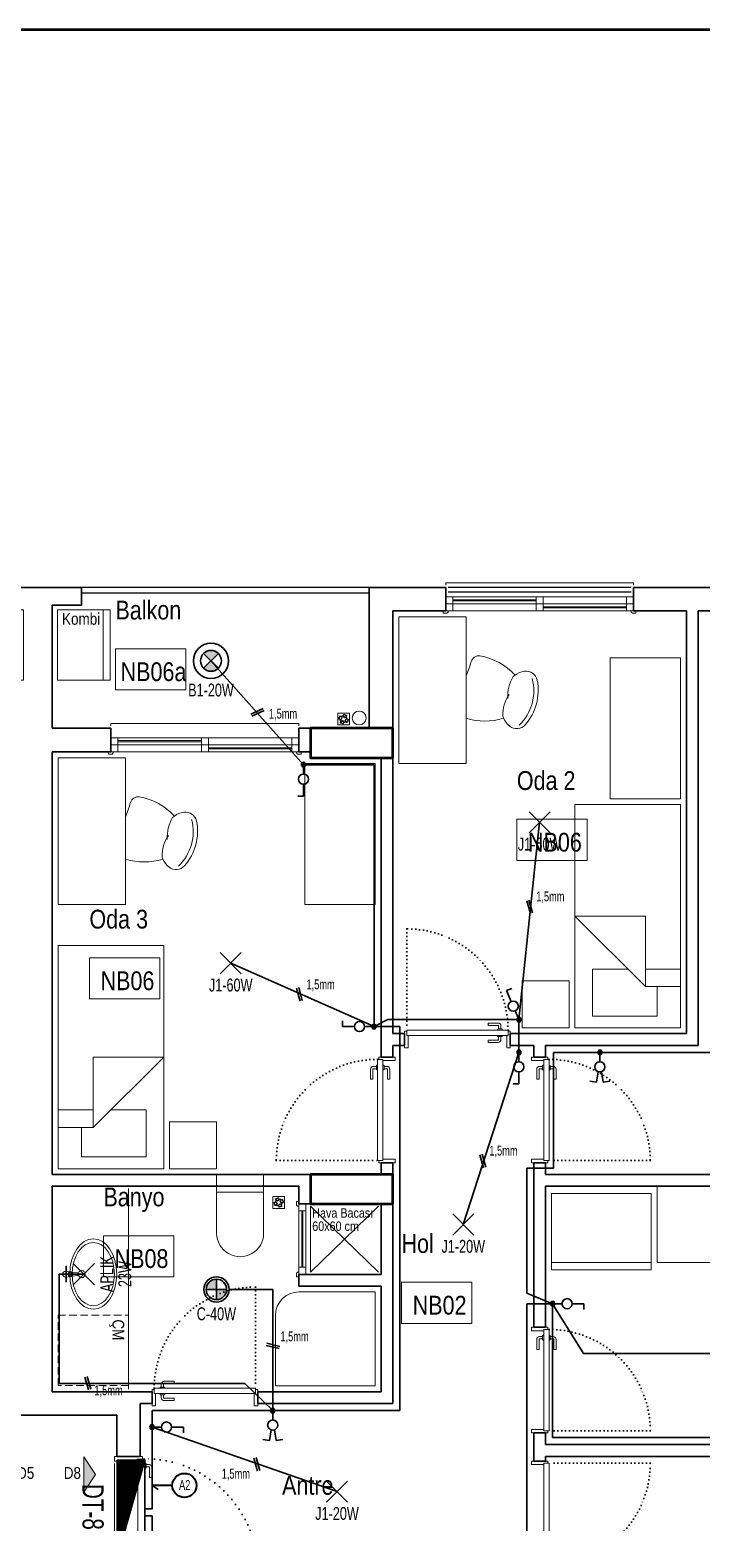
# Model space of a CAD drawing. Header units: millimetres. Extents: x 1852829 to 1882754, y -270850 to -231658.
# Drawn here: x 1862154 to 1862725, y -247617 to -246346 of the extents above; entities that cross this region are included whole.
import ezdxf
from ezdxf.enums import TextEntityAlignment as Align

# ---------------------------------------------------------------- set-up
doc = ezdxf.new("R2010")
doc.units = ezdxf.units.MM
for name, pattern in [('CONTINOUS', [0]), ('CONTINU', [0]), ('DASHED', [0.75, 0.5, -0.25]), ('DOT', [0.25, 0, -0.25]), ('izdüşüm arka', [3.174999999999999, 0, -3.174999999999999]), ('izdüşüm ön', [9.524999999999999, 6.35, -3.175])]:
    doc.linetypes.add(name, pattern=pattern)
for name, color, linetype, lineweight in [('a_ba', 6, 'Continuous', 50), ('a_doğrama', 251, 'Continuous', 20), ('a_duvar', 251, 'Continuous', 35), ('a_görünüş', 32, 'Continuous', 25), ('a_görünüş_ince', 8, 'Continuous', 20), ('a_izdüşüm_arka', 251, 'izdüşüm arka', 30), ('a_izdüşüm_ön', 6, 'izdüşüm ön', 9), ('a_not_mahal', 253, 'Continuous', 5), ('a_not_misc', 144, 'Continuous', 5), ('a_not_text', 7, 'Continuous', 13), ('a_tefriş', 8, 'Continuous', 20), ('a_çerçeve_line', 7, 'Continuous', 50), ('Aydınlatma', 4, 'CONTINOUS', 35), ('Aydınlatma_', 3, 'Continuous', 40), ('m_yib', 65, 'Continuous', 20), ('Priz', 6, 'CONTINOUS', 40), ('Topraklama', 3, 'DASHED', 40)]:
    doc.layers.add(name, color=color, linetype=linetype, lineweight=lineweight)
doc.styles.add('Grupcad', font='arial.ttf', dxfattribs={"width": 0.7})
doc.styles.add('OL', font='tsimplex.shx', dxfattribs={"width": 0.8, "height": 12})
doc.styles.add('ROMANTUR', font='arial.ttf', dxfattribs={"width": 0.7})
doc.styles.get("Standard").update_dxf_attribs({"font": 'ARIALN.TTF'})

# ---------------------------------------------------------------- blocks, each defined once
blk = doc.blocks.new('K2')
at = {"layer": 'a_doğrama', "color": 251, "linetype": 'Continuous'}
for p, q in [((-12.00000000162981, 90), (-12.00000000162981, 88.09999999962747)), ((-12.00000000162981, 90), (-10.00000000186265, 90)), ((-13.00000000162981, 88.09999999962747), (-13.00000000186265, 1.900000000372529)), ((-13.00000000162981, 88.09999999962747), (-8.500000001862645, 88.09999999962747)), ((-8.500000001862645, 88.09999999962747), (-8.500000001862645, 1.900000000372529)), ((-13.00000000186265, 1.900000000372529), (-8.500000001862645, 1.900000000372529)), ((-12.00000000186265, 0), (-12.00000000186265, 1.900000000372529)), ((-12.00000000186265, 0), (-10.00000000186265, 0))]:
    blk.add_line(p, q, dxfattribs=at)
for points in [[(-1.629814505577087e-09, 90.00000000005821), (1.999999998137355, 90), (1.999999998137355, 87), (-8.500000001862645, 87)], [(0, 0), (2, 0), (2, 3), (-8.500000001862645, 3)]]:
    blk.add_lwpolyline(points, dxfattribs=at)
at = {"layer": 'a_doğrama', "color": 251}
for points in [[(-14.00000000162981, 80.09999999962747), (-16.50000000162981, 80.09999999962747, 0.414213562373095), (-17.00000000162981, 79.59999999962747), (-17.00000000186265, 71.09999999962747), (-19.00000000186265, 71.09999999962747), (-19.00000000186265, 79.59999999962747)], [(-13.00000000162981, 83.09999999962747), (-13.50000000186265, 83.09999999962747, 0.4142135623730951), (-14.00000000186265, 82.59999999962747), (-14.00000000186265, 79.59999999962747, 0.414213562373095), (-13.50000000162981, 79.09999999968568), (-13.00000000162981, 79.09999999962747)], [(-8.500000001629815, 83.09999999962747), (-8.000000001629815, 83.09999999962747, -0.4142135623730951), (-7.500000001862645, 82.59999999962747), (-7.500000001862645, 79.59999999962747, -0.414213562373095), (-8.000000001629815, 79.09999999962747), (-8.500000001629815, 79.09999999962747)], [(-7.500000001862645, 80.09999999956926), (-5.000000001862645, 80.09999999962747, -0.414213562373095), (-4.500000001862645, 79.59999999962747), (-4.500000001862645, 71.09999999962747), (-2.500000001862645, 71.09999999962747), (-2.500000001629815, 79.59999999962747)]]:
    blk.add_lwpolyline(points, format="xyb", dxfattribs=at)
for points in [[(-16.50000000186265, 82.09999999962747), (-14.00000000162981, 82.09999999962747)], [(-5.000000001862645, 82.09999999962747), (-7.500000001862645, 82.09999999962747)]]:
    blk.add_lwpolyline(points, dxfattribs=at)
for centre, start, end in [((-16.50000000186265, 79.59999999962747), 90, 180), ((-5.000000001629815, 79.59999999962747), 0, 90)]:
    blk.add_arc(centre, 2.499999999999999, start, end, dxfattribs=at)
at = {"layer": 'a_izdüşüm_arka', "color": 251}
blk.add_lwpolyline([(-99.20006576180458, 1.900000000372529), (-13.00006576254964, 1.900000000372529)], dxfattribs=at)
blk.add_arc((-13.00006576254964, 1.900000000372529), 86.19999999925494, 89.99995624410063, 180, dxfattribs=at)
blk = doc.blocks.new('klozet')
at = {"layer": 'a_tefriş'}
blk.add_line((20.00000001909211, 4.703179000000001e-08), (-20.00000001862645, -4.65661287e-08), dxfattribs=at)
for points in [[(-20.00000001816079, 4.74974513e-08), (-20.00000001816079, -14.99999998975545), (20.00000001909211, -14.99999999022111), (20.00000001909211, 4.703179000000001e-08)], [(-20.00000001816079, -49.9999999529682), (-20.00000001816079, -14.99999998975545)], [(20.00000001909211, -49.9999999529682), (20.00000001909211, -14.99999999022111)]]:
    blk.add_lwpolyline(points, dxfattribs=at)
blk.add_arc((4.656613e-10, -49.99999995250255), 20, 179.9999999733195, 359.9999999733196, dxfattribs=at)
blk = doc.blocks.new('K1')
at = {"layer": 'a_doğrama', "color": 251}
for points in [[(-17.50000000000728, -2.500000000149157), (-22.00000000001455, -2.500000000152795), (-22.00000000001455, -1.527951098978519e-10), (1.999999999992724, 1.818989403545856e-11), (1.999999999985448, -3.99999999998181), (-17.50000000001455, -4.000000000152795), (-17.50000000000728, -2.500000000149157)], [(-27.50000000000728, -93.10000001805383), (-25.00000000000728, -93.10000001805383)], [(-17.50000000000728, -97.5000000001528), (-22.00000000001455, -97.50000000014916), (-22.00000000001455, -100.0000000001492), (1.999999999992724, -99.99999999998545), (1.999999999992724, -95.99999999998181), (-17.50000000000728, -96.0000000001528), (-17.50000000000728, -97.5000000001528)], [(-14.50000000000728, -93.10000001811204), (-17.00000000000728, -93.10000001805383)]]:
    blk.add_lwpolyline(points, dxfattribs=at)
blk.add_lwpolyline([(-18, -14.0000000001528), (-18.00000000001455, -4.000000000149157), (-18, -3.000000000149157), (-22.50000000000728, -3.000000000090949), (-22.50000000000728, -2.500000000152795), (-22.50000000000728, -2.000000000149157), (-24.00000000000728, -2.000000000149157), (-24.00000000001455, -2.500000000152795), (-24.00000000000728, -12.50000000014916), (-24.00000000001455, -88.0000000001528), (-24.00000000001455, -97.50000000014916), (-24.00000000001455, -98.00000000014916), (-22.50000000000728, -98.00000000014916), (-22.50000000000728, -97.50000000014916), (-22.50000000001455, -97.00000000014916), (-18.00000000000728, -97.00000000009095), (-18.00000000001455, -96.0000000001528), (-18, -86.50000000014916)], close=True, dxfattribs=at)
for points in [[(-25.00000000000728, -91.10000001805383), (-27.50000000000728, -91.10000001805747, -0.414213562373095), (-28, -90.60000001799563), (-28.00000000001455, -82.10000001805383), (-30.00000000000728, -82.10000001805383), (-30.00000000000728, -90.60000001799926)], [(-17.00000000000728, -91.1000000180502), (-14.50000000000728, -91.10000001805383, 0.414213562373095), (-14.00000000001455, -90.60000001811204), (-14.00000000001455, -82.10000001811204), (-12.00000000000728, -82.10000001811204), (-12.00000000000728, -90.60000001811204)], [(-24.00000000000728, -94.10000001805383), (-24.50000000000728, -94.10000001799926, -0.4142135623730951), (-25, -93.60000001805383), (-25.00000000000728, -90.60000001805383, -0.414213562373095), (-24.50000000001455, -90.1000000180502), (-24.00000000000728, -90.10000001805747)], [(-18.00000000001455, -94.10000001805383), (-17.5, -94.10000001805383, 0.4142135623730951), (-17.00000000000728, -93.6000000181084), (-17.00000000001455, -90.60000001805383, 0.414213562373095), (-17.50000000000728, -90.10000001805747), (-18.00000000000728, -90.10000001805747)]]:
    blk.add_lwpolyline(points, format="xyb", dxfattribs=at)
for centre, start, end in [((-27.50000000000728, -90.60000001799563), 180, 270), ((-14.50000000000728, -90.60000001811204), 270, 0)]:
    blk.add_arc(centre, 2.499999999999999, start, end, dxfattribs=at)
at = {"layer": 'a_görünüş_ince', "color": 251}
blk.add_line((1.999999999992724, -5.999999999985448), (1.999999999992724, -93.99999999998181), dxfattribs=at)
at = {"layer": 'a_izdüşüm_arka', "color": 251, "linetype": 'DOT', "ltscale": 20}
blk.add_line((-24.00000000000728, -2.000000000381988), (-120.0000000000146, -2.000000000385626), dxfattribs=at)
blk.add_arc((-24.00000000000728, -2.000000000149157), 95.99999999999999, 180.0000000002084, 270.0000000004169, dxfattribs=at)
blk = doc.blocks.new('M1')
at = {"layer": 'a_doğrama', "linetype": 'Continuous'}
for p, q in [((-23.9999999795109, 6.00000000372529), (-29.99999997951091, 6.00000000372529)), ((-29.99999997951091, 3.7252903e-09), (-29.99999997951091, 6.00000000372529)), ((-23.9999999795109, 3.7252903e-09), (-29.99999997951091, 3.7252903e-09)), ((-23.9999999795109, 3.7252903e-09), (-23.9999999795109, 6.00000000372529)), ((30.00000000558794, 5.999999996274707), (24.00000000558794, 5.999999996274707)), ((24.00000000558794, 5.999999996274707), (24.00000000558794, -3.7252903e-09)), ((30.00000000558794, -3.7252903e-09), (30.00000000558794, 5.999999996274707)), ((30.00000000558794, -3.7252903e-09), (24.00000000558794, -3.7252903e-09))]:
    blk.add_line(p, q, dxfattribs=at)
at = {"layer": 'a_doğrama'}
for p, q in [((24.00000000372529, 3.499999996274709), (-23.9999999795109, 3.50000000372529)), ((24.00000000372529, 2.499999996274709), (-23.9999999795109, 2.500000003725289))]:
    blk.add_line(p, q, dxfattribs=at)
for points in [[(-27.9999999795109, -0.9999999962747096), (-27.9999999795109, 3.7252903e-09), (-31.99999997951091, 3.7252903e-09), (-31.99999997951091, -1.999999996274708), (-28.9999999795109, -1.999999996274708)], [(28.00000000372529, -0.9999999962747096), (28.00000000372529, 3.7252903e-09), (32.00000000372529, 3.7252903e-09), (32.00000000372529, -1.999999996274708), (29.00000000372529, -1.999999996274708)]]:
    blk.add_lwpolyline(points, close=True, dxfattribs=at)
at = {"layer": 'a_görünüş_ince'}
for p, q in [((24.00000000372529, 5.999999996274707), (-23.9999999795109, 6.00000000372529)), ((-23.9999999795109, 3.7252903e-09), (24.00000000372529, -3.7252903e-09))]:
    blk.add_line(p, q, dxfattribs=at)
blk = doc.blocks.new('160p')
at = {"layer": 'a_doğrama', "color": 251}
for points in [[(-5.999925318639725, -6), (-5.999925318639725, 0), (-11.99992531863973, 0), (-11.99992531863973, -6)], [(7.46813602745533e-05, -6), (7.46813602745533e-05, 0), (-5.999925318639725, 0), (-5.999925318639725, -6)], [(-5.999925318639725, -83), (-5.999925318639725, -77), (-11.99992531863973, -77), (-11.99992531863973, -83)], [(7.46813602745533e-05, -83), (7.46813602745533e-05, -77), (-5.999925318639725, -77), (-5.999925318639725, -83)], [(-5.999925318639725, -160), (-5.999925318639725, -154), (-11.99992531863973, -154), (-11.99992531863973, -160)], [(7.46813602745533e-05, -160), (7.46813602745533e-05, -154), (-5.999925318639725, -154), (-5.999925318639725, -160)]]:
    blk.add_lwpolyline(points, close=True, dxfattribs=at)
for points in [[(2.000037341145799, -1.000074680894613), (2.00014936318621, 1.999925318174064), (0.0001493635354563594, 1.999999999068677), (0, -1.999999998137355), (1.000000001280569, -2.000037338584661), (2.000037341145799, -1.000074680894613)], [(-9.499925318639725, -6), (-9.499925318639725, -77)], [(-8.499925318639725, -6), (-8.499925318639725, -77)], [(-3.499925318639725, -83), (-3.499925318639725, -154)], [(-2.499925318639725, -83), (-2.499925318639725, -154)], [(2.000037341145799, -158.9999253191054), (2.00014936318621, -161.9999253181741), (0.0001493635354563594, -161.9999999990687), (0, -158.0000000018626), (1.000000001280569, -157.9999626614153), (2.000037341145799, -158.9999253191054)]]:
    blk.add_lwpolyline(points, dxfattribs=at)
at = {"layer": 'a_görünüş_ince', "color": 251}
for points in [[(-21.99992531829048, -160), (-23.99992531829048, -160), (-23.99992531805765, 0), (-21.99992531805765, 0)], [(-11.99992531863973, -77), (-11.99992531863973, -6)], [(-5.999925318639725, -77), (-5.999925318639725, -6)], [(-5.999925318639725, -77), (-5.999925318639725, -6)], [(7.46813602745533e-05, -77), (7.46813602745533e-05, -6)], [(-11.99992531863973, -154), (-11.99992531863973, -83)], [(-5.999925318639725, -154), (-5.999925318639725, -83)], [(-5.999925318639725, -154), (-5.999925318639725, -83)], [(7.46813602745533e-05, -154), (7.46813602745533e-05, -83)]]:
    blk.add_lwpolyline(points, dxfattribs=at)
blk = doc.blocks.new('tefriş_yatak tek')
at = {"layer": 'a_tefriş'}
for points in [[(0, -0.4500000000007276), (-1.899999999994179, -0.4499999999825377), (-1.899999999994179, 0.4500000000152795), (7.276000000000001e-12, 0.4499999999970897)], [(-1.899999999994179, -0.4999999999818101), (-1.5, -0.4999999999818101), (-1.5, -0.8999999999832652), (-1.899999999994179, -0.8999999999832652)]]:
    blk.add_lwpolyline(points, close=True, dxfattribs=at)
for points in [[(-1.549999999995634, 0.4500000000080036), (-1.549999999995634, 0.1500000000087311), (-0.9499999999970896, -0.4499999999934517), (-0.9499999999970896, 0.1500000000087311), (-1.549999999995634, 0.1500000000087311)], [(-1.399999999994179, 0.4500000000080036), (-1.399999999994179, 0.1500000000087311)], [(-1.399999999994179, 7.276000000000001e-12), (-1.399999999994179, -0.2999999999919964), (-1.799999999995634, -0.2999999999847205), (-1.799999999995634, 0.2500000000181899), (-1.549999999995634, 0.250000000007276)]]:
    blk.add_lwpolyline(points, dxfattribs=at)
blk = doc.blocks.new('tefriş_sandalye')
at = {"layer": 'a_tefriş'}
blk.add_line((0, -17.97193204984069), (0, 17.97193204984069), dxfattribs=at)
at = {"layer": 'a_tefriş', "extrusion": (0, 0, -1)}
for centre, major_axis, ratio, start_param, end_param in [((43.18287486303598, 17.30047719366848), (6.760212006542563, 6.760212006542566), 0.9999999999999275, 4.815914114188857, 6.347040341211097), ((16.00839138403535, -34.32217725366354), (38.67132311283241, 38.67132311283241), 0.9999999999999551, 5.200723096198017, 5.794059864019835), ((62.07704428676516, 15.11196062900126), (21.8230740851798, -21.8230740851798), 0.999999999999872, 1.757106745828231, 2.385974519517692), ((62.07704428676516, 15.11196062900126), (21.8230740851798, -21.8230740851798), 0.999999999999872, 1.757106745828231, 2.385974519517692), ((48.74146834015846, 10.45292807649821), (12.99667295678365, -12.99667295678364), 0.99999999999815, 2.6645371924789, 2.77839960126549), ((48.74146834015846, 10.45292807649821), (12.99667295678365, -12.99667295678364), 0.99999999999815, 2.6645371924789, 2.77839960126549), ((48.74146834015846, 10.45292807649821), (12.99667295679291, -12.99667295679291), 0.9999999999988621, 2.778399601265729, 3.245117787393993), ((17.00272081233561, -5.732868962921202), (31.41721406745103, -31.41721406745102), 0.9999999999999692, -1.506941292763139, -0.5874538096300875), ((-153.9916390515864, -79.71366215869784), (117.3146754132853, -117.3146754132853), 0.9999999999995368, -1.166716425964234, -1.087708352891789), ((1.846952122636139, 18.52903357986361), (38.67132311283346, -38.67132311283346), 0.9999999999998272, -0.0344733324385442, 0.6019458158985436), ((52.58218097593635, -3.880806615576148), (12.99667295684863, -12.99667295684863), 0.999999999997, 1.410390603520463, 1.524253012306495), ((52.58218097593635, -3.880806615576148), (12.99667295684863, -12.99667295684863), 0.999999999997, 1.410390603520463, 1.524253012306495), ((52.58218097593635, -3.880806615576148), (12.99667295680965, 12.99667295680965), 0.9999999999994532, 2.514468744187543, 2.981186930314801), ((51.19207237288356, -12.59025484323501), (6.760212006539503, -6.760212006539497), 0.9999999999997768, -0.5874538096303814, 0.9436724173930268), ((11.13268793560564, -28.2164516877383), (4.992327757084597, -4.992327757084597), 0.9999999999999302, 0.6873686376137833, 2.053884300698129)]:
    blk.add_ellipse(centre, major_axis=major_axis, ratio=ratio, start_param=start_param, end_param=end_param, dxfattribs=at)
at = {"layer": 'a_tefriş', "extrusion": (0, 0, -0.9999999999999998)}
for centre, major_axis, ratio, start_param, end_param in [((16.91667054221034, -5.533280727453529), (28.83951581086084, 28.83951581086084), 0.9999999999999994, 6.265559887738812, 7.321948975697567), ((16.91667054221034, -5.533280727453529), (28.83951581086084, 28.83951581086084), 0.9999999999999994, 6.265559887738812, 7.321948975697567), ((66.46064479555935, -1.247859190218149), (21.82307408517871, -21.82307408517871), 0.9999999999999848, 1.802815685268583, 2.431683458958088), ((66.46064479555935, -1.247859190218149), (21.82307408517871, -21.82307408517871), 0.9999999999999848, 1.802815685268583, 2.431683458958088)]:
    blk.add_ellipse(centre, major_axis=major_axis, ratio=ratio, start_param=start_param, end_param=end_param, dxfattribs=at)
blk = doc.blocks.new('tefriş_süzgeç')
at = {"layer": 'a_tefriş'}
for p, q in [((4.999999999767168, 0), (-4.999999999767168, 0)), ((-4.999999999767168, 0), (-5.00000000023283, -9.999999999068676)), ((4.999999999767168, -9.999999999068676), (4.999999999767168, 0)), ((-5.00000000023283, -9.999999999068676), (4.999999999767168, -9.999999999068676)), ((-3.624374986393377, -5.061997667886316), (-4.124374985927715, -5.061997668817638)), ((-2.624374985927715, -5.061997667886316), (-3.124374985927715, -5.061997667886316)), ((-2.580978826852515, -7.580978826619684), (-2.934532216982915, -7.934532217681407)), ((-2.549553412196473, -2.511978339935012), (-2.898696066995398, -2.154068565527268)), ((-1.960721618304887, -3.338196313462503), (-2.30986427217249, -2.980286539986083)), ((-1.873872044263407, -6.873872044496237), (-2.227425434859469, -7.227425436489284)), ((-1.624374985927715, -5.061997667886316), (-2.124374985927715, -5.061997667886316)), ((-1.166765264002606, -6.166765264235437), (-1.52031865552999, -6.520318654365838)), ((-1.152982795378193, -3.943617439828813), (-1.502125448780134, -3.585707665421068)), ((-0.157720073460041, -2.526679446673369), (-0.157720073460041, -2.026679447604692)), ((-0.0619976662273985, -1.499620349357428), (-0.0619976662273985, -0.999620350288751)), ((-0.0619976681191474, -2.99962035100907), (-0.0619976685848087, -3.501690010540187)), ((-0.0619976681191474, -6.624374984763563), (-0.0619976676534861, -7.124374984763563)), ((-0.0619976676534861, -7.624374986626207), (-0.0619976681191474, -8.124374986626206)), ((-0.0619976685848087, -8.624374985694885), (-0.0619976681191474, -9.124374986626206)), ((1.042769928695634, -3.957230071537196), (1.396323318826034, -3.603676681406795)), ((1.056382559938356, -6.152982796542346), (1.4142923343461, -6.502125450409948)), ((1.500379648292437, -5.061997667886316), (2.000379649223759, -5.061997667886316)), ((1.749876709422096, -3.250123291276395), (2.103430098621174, -2.896569899283349)), ((1.772202108753845, -6.851268104277551), (2.130111884092912, -7.200410758145153)), ((2.456983491079881, -2.543016509152948), (2.810536880744621, -2.189463119022548)), ((2.488021658966317, -7.549553413875401), (2.8459314329084, -7.898696067743003)), ((2.500379649223759, -5.061997667886316), (3.000379648758098, -5.061997667886316)), ((3.500379649689422, -5.061997667886316), (4.000379649689422, -5.061997666954994))]:
    blk.add_line(p, q, dxfattribs=at)
for centre, radius, start, end in [((-0.0619976681191474, -5.061997667886316), 4.062377317597922, 134.2895954455946, 179.9999999466391), ((-0.0619976681191474, -5.061997667886316), 3.562377317597923, 134.2895954455946, 179.9999999466391), ((-0.0619976681191474, -5.061997667886316), 3.062377317597923, 179.9999999466391, 225.0000000094237), ((-0.0619976681191474, -5.061997667886316), 4.062377317597922, 225.0000000094237, 269.9999999733196), ((-0.0619976681191474, -5.061997667886316), 2.562377317597923, 179.9999999466391, 225.0000000094237), ((-0.0619976681191474, -5.061997667886316), 3.562377317597923, 225.0000000094237, 269.9999999733196), ((-0.3842644772885251, -4.420736038768153), 2.404751406819375, 84.59432072315609, 143.2015872092405), ((-0.0619976681191474, -5.061997667886316), 2.062377317597923, 134.2895954455946, 179.9999999466391), ((-0.1431039219996819, -4.967836399330735), 2.441200708543581, 90.34304790748254, 138.1212251299477), ((-0.0619976681191474, -5.061997667886316), 1.562377317597923, 134.2895954455946, 179.9999999466391), ((-0.0619976681191474, -5.061997667886316), 2.062377317597923, 225.0000000094237, 269.9999999733196), ((-0.0619976681191474, -5.061997667886316), 1.562377317597923, 225.0000000094237, 269.9999999733196), ((-0.0619976681191474, -5.061997667886316), 4.062377317597922, 45.00000000942374, 89.99999997331958), ((-0.0619976681191474, -5.061997667886316), 3.562377317597923, 45.00000000942374, 89.99999997331958), ((-0.0619976681191474, -5.061997667886316), 2.062377317597923, 45.00000000942374, 89.99999997331958), ((-0.0619976681191474, -5.061997667886316), 1.562377317597923, 45.00000000942374, 89.99999997331958), ((-0.0619976681191474, -5.061997667886316), 2.562377317597923, 269.9999999733196, 315.710404554327), ((-0.0619976681191474, -5.061997667886316), 3.062377317597923, 269.9999999733196, 315.710404554327), ((-0.0619976681191474, -5.061997667886316), 1.562377317597923, 314.2895954455946, 359.9999999466391), ((-0.0619976681191474, -5.061997667886316), 2.062377317597923, 314.2895954455946, 359.9999999466391), ((-0.0619976681191474, -5.061997667886316), 2.562377317597923, 359.9999999466391, 45.00000000942374), ((-0.0619976681191474, -5.061997667886316), 3.062377317597923, 359.9999999466391, 45.00000000942374), ((-0.0619976681191474, -5.061997667886316), 3.562377317597923, 314.2895954455946, 359.9999999466391), ((-0.0619976681191474, -5.061997667886316), 4.062377317597922, 314.2895954455946, 359.9999999466391)]:
    blk.add_arc(centre, radius, start, end, dxfattribs=at)
blk = doc.blocks.new('kombi')
at = {"layer": 'a_tefriş', "lineweight": 20}
for p, q in [((-4.751340766903013, 59.99999982936424), (40.24865918117575, 60.0021619629988)), ((-4.748457922134548, -1.013686414808035e-07), (-4.751340766903013, 59.99999982936424)), ((1.251542070880532, 0.0002881831023842096), (1.248659226112068, 60.00028811386437)), ((40.24865918117575, 60.0021619629988), (40.25154202594422, 0.002162032265914604)), ((69.24875934096053, 60.0019962839142), (69.24587649595924, 0.001996353181311861)), ((114.2487592888065, 59.99983415027964), (69.24875934096053, 60.0019962839142)), ((108.2458764510229, 0.0001225040468852967), (108.2487592957914, 60.00012243477977)), ((114.245876444038, -0.0001657804532442242), (114.2487592888065, 59.99983415027964)), ((40.25154202594422, 0.002162032265914604), (-4.748457922134548, -1.013686414808035e-07)), ((69.24587649595924, 0.001996353181311861), (114.245876444038, -0.0001657804532442242))]:
    blk.add_line(p, q, dxfattribs=at)
at = {"layer": 'a_not_mahal'}
for p in [(5.042008734541014, 47.32219275448006), (73.18532747216523, 47.32202707542456)]:
    blk.add_text('Kombi', height=10, dxfattribs=at).set_placement(p)
blk = doc.blocks.new('KAT PANOSU')
at = {"layer": 'Aydınlatma', "linetype": 'CONTINU'}
h = blk.add_hatch(dxfattribs=at)
h.set_pattern_fill('ANSI31', color=2)
h.set_pattern_definition([(45, (274.5771019925305, -113244.4411191259), (-0.08838834764831843, 0.08838834764831845), [])])
h.paths.add_polyline_path([(41.49600000001374, 11.86921477770375), (-41.49599999995553, -11.86921477760188), (41.49600000001374, -11.86921477760188)])
at = {"layer": 'Aydınlatma', "color": 2, "linetype": 'CONTINU'}
for p, q in [((-41.49599999995553, -11.86921477760188), (41.49600000007194, 11.8692147777183)), ((-41.49599999989732, -11.86921477754368), (41.49600000013015, 11.86921477777651)), ((-41.49599999989732, -11.86921477754368), (41.49600000013015, 11.86921477777651)), ((-41.49599999983911, -11.86921477748547), (41.49600000018836, 11.86921477783471)), ((-41.49600000001374, -11.86921477766009), (41.49600000001374, 11.86921477766009)), ((-41.49599999995553, -11.86921477760188), (41.49600000007194, 11.8692147777183))]:
    blk.add_line(p, q, dxfattribs=at)
for points in [[(-41.49599999995553, -11.86921477760188), (-41.49599999995553, 11.8692147777183), (41.49600000001374, 11.8692147777183), (41.49600000001374, -11.86921477760188)], [(-41.49599999989732, -11.86921477754368), (-41.49599999989732, 11.86921477777651), (41.49600000007194, 11.86921477777651), (41.49600000007194, -11.86921477754368)], [(-41.49599999989732, -11.86921477754368), (-41.49599999989732, 11.86921477777651), (41.49600000007194, 11.86921477777651), (41.49600000007194, -11.86921477754368)], [(-41.49599999983911, -11.86921477748547), (-41.49599999983911, 11.86921477783471), (41.49600000013015, 11.86921477783471), (41.49600000013015, -11.86921477748547)], [(-41.49600000001374, -11.86921477766009), (-41.49600000001374, 11.86921477766009), (41.49599999995553, 11.86921477766009), (41.49599999995553, -11.86921477766009)], [(-41.49599999995553, -11.86921477760188), (-41.49599999995553, 11.8692147777183), (41.49600000001374, 11.8692147777183), (41.49600000001374, -11.86921477760188)]]:
    blk.add_lwpolyline(points, close=True, dxfattribs=at)
blk = doc.blocks.new('J1-20W')
at = {"layer": 'Aydınlatma', "color": 1, "linetype": 'CONTINU'}
for p, q in [((9, 9), (-9, -9)), ((-9, 9), (9, -9))]:
    blk.add_line(p, q, dxfattribs=at)
at = {"layer": 'Aydınlatma', "linetype": 'CONTINU', "style": 'Grupcad', "width": 0.7, "flags": 8}
blk.add_attdef('J1-20W', text='', height=11, dxfattribs=at).set_placement((0, 18.74764386721654), align=Align.MIDDLE_CENTER)
blk = doc.blocks.new('B1-20W')
at = {"layer": 'Aydınlatma', "linetype": 'CONTINU'}
h = blk.add_hatch(color=1, dxfattribs=at)
edge = h.paths.add_edge_path()
edge.add_arc((-1.164153218269348e-10, 1.891748979687691e-10), 8.90954544273853, 44.99999999941044, 135.0000000005896)
edge.add_line((-6.300000000046566, 6.299999999959255), (6.300000000046566, -6.30000000007567))
edge.add_arc((-1.164153218269348e-10, -1.891748979687691e-10), 8.90954544273853, 224.9999999994104, 315.0000000005896, ccw=False)
edge.add_line((-6.299999999930151, -6.299999999959255), (6.299999999930151, 6.299999999959255))
at = {"layer": 'Aydınlatma', "color": 1, "linetype": 'CONTINU'}
for p, q in [((-6.300000000046566, 6.299999999959255), (6.300000000046566, -6.30000000007567)), ((6.299999999930151, 6.299999999959255), (-6.299999999930151, -6.299999999959255))]:
    blk.add_line(p, q, dxfattribs=at)
at = {"layer": 'Aydınlatma', "color": 4, "linetype": 'CONTINU'}
blk.add_circle((-2.91038304567337e-11, -2.91038304567337e-11), 15, dxfattribs=at)
at = {"layer": 'Aydınlatma', "color": 1, "linetype": 'CONTINU'}
blk.add_circle((0, -2.91038304567337e-11), 8.909545442950497, dxfattribs=at)
for centre, start, end in [((-1.164153218269348e-10, 1.891748979687691e-10), 44.99999999928148, 135.0000000007185), ((-1.164153218269348e-10, -1.891748979687691e-10), 224.9999999992815, 315.0000000007185)]:
    blk.add_arc(centre, 8.90954544273853, start, end, dxfattribs=at)
at = {"layer": 'Aydınlatma', "linetype": 'CONTINU', "style": 'Grupcad', "width": 0.7, "flags": 8}
blk.add_attdef('B1-20W', text='', height=11, dxfattribs=at).set_placement((-2.91038304567337e-11, 24.9999999999709), align=Align.MIDDLE_CENTER)
blk = doc.blocks.new('C-20W')
at = {"layer": 'Aydınlatma', "linetype": 'CONTINU'}
h = blk.add_hatch(color=1, dxfattribs=at)
h.paths.add_polyline_path([(8.702380952381645, -1.455191522836685e-11), (0, -1.455191522836685e-11), (0, 8.702380952352541, -0.4142135623730951)])
h.paths.add_polyline_path([(0, -8.702380952381645, -0.4142135623730951), (-8.702380952367093, -1.455191522836685e-11), (0, -1.455191522836685e-11)])
at = {"layer": 'Aydınlatma', "color": 1, "linetype": 'CONTINU'}
for p, q in [((8.702380952381645, 0), (-8.702380952367093, 0)), ((0, 8.702380952381645), (0, -8.702380952381645))]:
    blk.add_line(p, q, dxfattribs=at)
at = {"layer": 'Aydınlatma', "linetype": 'CONTINU'}
blk.add_circle((0, 0), 10.74999999999503, dxfattribs=at)
at = {"layer": 'Aydınlatma', "color": 1, "linetype": 'CONTINU'}
blk.add_circle((0, 0), 8.702380952376926, dxfattribs=at)
at = {"layer": 'Aydınlatma', "linetype": 'CONTINU', "style": 'Grupcad', "width": 0.7, "flags": 8}
blk.add_attdef('C-40W', text='', height=11, dxfattribs=at).set_placement((0, 20.74999999998545), align=Align.MIDDLE_CENTER)
blk = doc.blocks.new('APLIK dahili tip1-23W')
at = {"layer": 'Aydınlatma', "color": 1, "linetype": 'CONTINU'}
for p, q in [((9, 24.00000000011642), (-9, 6.000000000116415)), ((-9, 24.00000000011642), (9, 6.000000000116415))]:
    blk.add_line(p, q, dxfattribs=at)
at = {"layer": 'Aydınlatma', "linetype": 'CONTINU'}
for p, q in [((0, 15.00000000011642), (1.164153218269348e-10, -2.91038304567337e-11)), ((-7, 2.91038304567337e-11), (7, -2.91038304567337e-11)), ((8.731149137020111e-11, 0), (0, 0))]:
    blk.add_line(p, q, dxfattribs=at)
at = {"layer": 'Aydınlatma', "linetype": 'CONTINU', "style": 'Grupcad', "width": 0.7, "flags": 8}
for tag, p in [('23W', (0, 49.96379749526386)), ('APLIK', (0, 34.5427277534036))]:
    blk.add_attdef(tag, text='', height=11, dxfattribs=at).set_placement(p, align=Align.MIDDLE_CENTER)
blk = doc.blocks.new('NORMAL ANAHTAR')
at = {"layer": 'Aydınlatma', "color": 6, "linetype": 'CONTINU'}
for p, q in [((0, 18.75986064848257), (-4.863207719157799, 18.75986064848257)), ((0, 8.636846400011564), (0, 18.75986064848257))]:
    blk.add_line(p, q, dxfattribs=at)
blk.add_circle((0, 4.31842319999123), 4.318423200000162, dxfattribs=at)
blk = doc.blocks.new('KOMUTATOR ANAHTAR')
at = {"layer": 'Aydınlatma', "color": 6, "linetype": 'CONTINU'}
for p, q in [((-2.876584113124409, 17.46272058073373), (-8.55538248429366, 16.51159817440202)), ((-1.361482364300173, 8.416611178297899), (-2.876584113124409, 17.46272058073373)), ((1.361482364300173, 8.416611178297899), (2.876584113124409, 17.46272058073373)), ((2.876584113124409, 17.46272058073373), (8.55538248429366, 16.51159817440202))]:
    blk.add_line(p, q, dxfattribs=at)
blk.add_circle((0, 4.318423200005782), 4.318423200000162, dxfattribs=at)
blk = doc.blocks.new('BUAT (Enerji)')
at = {"layer": 'Priz', "linetype": 'CONTINU'}
h = blk.add_hatch(color=256, dxfattribs=at)
edge = h.paths.add_edge_path()
edge.add_arc((0, 0), 1.75, 0, 360)
blk.add_circle((0, 0), 1.75, dxfattribs=at)

msp = doc.modelspace()

# ---------------------------------------------------------------- hatches: boundary and pattern name
at = {"layer": 'a_not_misc'}
h = msp.add_hatch(color=256, dxfattribs=at)
h.dxf.hatch_style = 1
h.paths.add_polyline_path([(1862199.677193291, -247561.7191357001), (1862209.677193291, -247576.7191357001), (1862199.677193291, -247591.7191357001)])

# ---------------------------------------------------------------- linework, layer by layer
at = {"layer": 'a_ba', "color": 253}
for points in [[(1862462.7101567, -246966.2790660127), (1862462.7101567, -246941.2790660127), (1862392.7101567, -246941.2790660127), (1862392.7101567, -246966.2790660127)], [(1862462.7101567, -247346.2790660121), (1862462.7101567, -247321.2790660121), (1862392.7101567, -247321.2790660121), (1862392.7101567, -247346.2790660121)]]:
    msp.add_lwpolyline(points, close=True, dxfattribs=at)
at = {"layer": 'a_duvar'}
for p, q in [((1862197.710156701, -246821.279066012), (1862127.710156701, -246821.279066012)), ((1862442.710156701, -246821.2790660121), (1862442.710156701, -246941.2790660121)), ((1862442.710156701, -246821.2790660121), (1862507.710156701, -246821.2790660121)), ((1862667.710156701, -246821.2790660121), (1862872.710152118, -246821.2790660121)), ((1862172.710156701, -246941.2790660121), (1862172.710156701, -246836.279066012)), ((1862462.710156701, -247201.2790660121), (1862462.7101567, -246841.2790660121)), ((1862507.710156701, -246841.2790660121), (1862462.7101567, -246841.2790660121)), ((1862712.710156701, -246841.2790660121), (1862667.710156701, -246841.2790660121)), ((1862712.710156701, -246841.2790660121), (1862712.710156701, -247201.2790660121)), ((1862872.710152118, -246841.2790660121), (1862722.710156701, -246841.2790660121)), ((1862722.710156701, -247211.2790660121), (1862722.710156701, -246841.2790660121)), ((1862222.7101567, -246941.2790660121), (1862172.710156701, -246941.2790660121)), ((1862442.710156701, -246941.2790660121), (1862392.7101567, -246941.2790660121)), ((1862172.710156701, -246961.2790660121), (1862222.7101567, -246961.2790660121)), ((1862172.710156701, -247321.279066012), (1862172.710156701, -246961.279066012)), ((1862452.710156701, -246966.2790660127), (1862452.710156701, -247221.2789270207)), ((1862472.7101567, -247201.2790660121), (1862462.7101567, -247201.2790660121)), ((1862712.710156701, -247201.2790660121), (1862562.710156709, -247201.2790660121)), ((1862462.710156701, -247221.2790660034), (1862462.710156701, -247211.2790660121)), ((1862462.7101567, -247211.2790660121), (1862472.7101567, -247211.2790660121)), ((1862562.710156709, -247211.2790660121), (1862582.710156701, -247211.2790660121)), ((1862582.710156701, -247221.2790660034), (1862582.710156701, -247211.2790660121)), ((1862592.710156701, -247211.2790660121), (1862592.710156701, -247221.2789270207)), ((1862592.710156701, -247211.2790660121), (1862722.710156701, -247211.2790660121)), ((1862452.710156701, -247311.2789270294), (1862452.710156701, -247321.2790660121)), ((1862462.710156701, -247516.2790660121), (1862462.710156701, -247311.2789270294)), ((1862582.710156701, -247451.2790660034), (1862582.710156701, -247311.2790660121)), ((1862592.7101567, -247311.2790660122), (1862592.7101567, -247321.2790660121)), ((1862452.710156701, -247321.2790660121), (1862172.710156701, -247321.2790660121)), ((1862172.710156701, -247331.2790660121), (1862382.710156701, -247331.279066012)), ((1862172.710156701, -247506.279082425), (1862172.710156701, -247331.2790660121)), ((1862382.710156701, -247331.279066012), (1862382.710156701, -247346.2790660121)), ((1862392.7101567, -247346.2790660121), (1862392.7101567, -247331.2790660121)), ((1863182.710147536, -247321.2790660121), (1862592.7101567, -247321.2790660121)), ((1862592.7101567, -247331.2790660121), (1862592.7101567, -247451.2789270207)), ((1862592.7101567, -247331.2790660121), (1863132.710147536, -247331.2790660121)), ((1862452.710156701, -247346.2790660121), (1862452.710156701, -247406.2790660121)), ((1862452.710156701, -247406.2790660121), (1862382.710156701, -247406.2790660121)), ((1862382.710156701, -247406.2790660121), (1862382.710156701, -247416.2790660121)), ((1862382.710156701, -247416.2790660121), (1862452.710156701, -247416.2790660121)), ((1862452.710156701, -247416.2790660121), (1862452.710156701, -247506.2790660121)), ((1862257.710295692, -247506.2790777666), (1862172.710156701, -247506.2790824249)), ((1862257.710295692, -247506.2790777666), (1862257.710295692, -247516.2790660124)), ((1862452.710156701, -247506.2790659127), (1862347.710156688, -247506.2791919313)), ((1862452.710157072, -247506.2790672586), (1862347.710156947, -247506.2791932772)), ((1862347.710156702, -247506.2791920307), (1862347.710156702, -247516.2791920307)), ((1862247.709761427, -247561.2794359223), (1862247.710156487, -247516.2790668873)), ((1862247.71015511, -247516.2790668873), (1862257.710295777, -247516.2790668876)), ((1862347.710156947, -247516.2791929059), (1862462.710156701, -247516.2790668872)), ((1862107.710156701, -247526.0483149399), (1862227.710154912, -247526.0483149399)), ((1862227.710154018, -247526.0483142016), (1862227.709758958, -247561.2794359223)), ((1862582.710156701, -247565.279066012), (1862582.710156701, -247541.2790660121)), ((1862592.7101567, -247541.2790660121), (1862592.7101567, -247551.2790660121)), ((1862227.709758958, -247561.2794359223), (1862247.709761427, -247561.2794359223)), ((1863182.710147536, -247551.2790660121), (1862592.710156701, -247551.2790660121)), ((1862592.710156701, -247561.279066012), (1863182.710147536, -247561.2790660121)), ((1862592.7101567, -247561.279066012), (1862592.7101567, -247565.2792049947))]:
    msp.add_line(p, q, dxfattribs=at)
for points in [[(1862197.710156701, -246821.279066012), (1862197.710156701, -246836.279066012), (1862172.710156701, -246836.279066012)], [(1862507.710156701, -246841.2790660121), (1862507.710156701, -246821.2790660121)], [(1862667.710156701, -246841.2790660121), (1862667.710156701, -246821.2790660121)], [(1862222.7101567, -246941.2790664027), (1862222.7101567, -246961.2790660121)], [(1862392.7101567, -246941.2790660121), (1862382.7101567, -246941.2790660121), (1862382.7101567, -246961.2790660121), (1862392.7101567, -246961.2790660121)], [(1862472.7101567, -247201.2790660176), (1862472.7101567, -247211.2790660121)], [(1862562.710156709, -247201.2790660121), (1862562.710156709, -247211.2790660121)], [(1862452.711407545, -247221.2789270381), (1862462.7101567, -247221.2790660034)], [(1862582.710156701, -247221.2790660034), (1862592.708905857, -247221.2789270381)], [(1862452.710156701, -247311.2789270294), (1862462.7101567, -247311.2789270294)], [(1862582.710156701, -247311.2790660121), (1862592.7101567, -247311.2790660122)], [(1862392.7101567, -247346.2790660121), (1862382.710156701, -247346.2790660121)], [(1862582.710156701, -247451.2790660034), (1862592.708905857, -247451.2789270381)], [(1862582.710156701, -247541.2790660121), (1862592.7101567, -247541.2790660121)], [(1862582.710156701, -247565.279066012), (1862592.7101567, -247565.2792049947)]]:
    msp.add_lwpolyline(points, dxfattribs=at)
at = {"layer": 'a_görünüş', "color": 251}
for points in [[(1862442.710156701, -246821.2790660121), (1862197.710156701, -246821.2790660126)], [(1862665.7101567, -246821.2790659256), (1862509.716330698, -246821.2790723545)], [(1862442.710156701, -246826.2790660121), (1862197.710156701, -246826.2790660126)], [(1862665.7101567, -246825.2790659268), (1862509.716330698, -246825.279072437)]]:
    msp.add_lwpolyline(points, dxfattribs=at)
at = {"layer": 'a_görünüş_ince'}
msp.add_lwpolyline([(1862392.7101567, -247348.2790660121), (1862392.7101567, -247404.2790660121)], dxfattribs=at)
at = {"layer": 'a_izdüşüm_ön', "color": 251}
msp.add_lwpolyline([(1862177.710156701, -247501.0483149399), (1862177.710156701, -247441.0483149399), (1862237.710156701, -247441.0483149399), (1862237.710156701, -247501.0483149399)], close=True, dxfattribs=at)
at = {"layer": 'a_not_mahal'}
for points in [[(1862286.568071891, -246873.6032033592), (1862226.568071891, -246873.6032033592), (1862226.568071891, -246908.6032033592), (1862286.568071891, -246908.6032033592)], [(1862628.28892037, -247018.7577867235), (1862568.28892037, -247018.7577867235), (1862568.28892037, -247053.7577867235), (1862628.28892037, -247053.7577867235)], [(1862264.39507459, -247136.7762544598), (1862204.39507459, -247136.7762544598), (1862204.39507459, -247171.7762544598), (1862264.39507459, -247171.7762544598)], [(1862276.347507887, -247373.3265297268), (1862216.347507887, -247373.3265297268), (1862216.347507887, -247408.3265297268), (1862276.347507887, -247408.3265297268)], [(1862530.122585331, -247413.0192047936), (1862470.122585331, -247413.0192047936), (1862470.122585331, -247448.0192047936), (1862530.122585331, -247448.0192047936)]]:
    msp.add_lwpolyline(points, close=True, dxfattribs=at)
at = {"layer": 'a_not_misc'}
for points in [[(1862450.641191183, -247348.2790660123), (1862392.7101567, -247404.2790660121)], [(1862392.7101567, -247348.2790660121), (1862450.641191183, -247404.2790660117)]]:
    msp.add_lwpolyline(points, dxfattribs=at)
msp.add_lwpolyline([(1862199.677193291, -247561.7191357001), (1862209.677193291, -247576.7191357001), (1862199.677193291, -247591.7191357001), (1862199.677193291, -247561.7191357001)], close=True, dxfattribs=at)
at = {"layer": 'a_tefriş'}
for p, q in [((1862237.710156701, -247504.0483149399), (1862237.710156701, -247333.2790660121)), ((1862687.708897907, -247396.2790660121), (1863180.710147536, -247396.2790660121)), ((1862188.405437717, -247403.9483117484), (1862184.210156689, -247403.5483117485)), ((1862184.210156689, -247408.5483117485), (1862188.405437717, -247408.1483117483)), ((1862186.701197576, -247404.6883117484), (1862188.188257283, -247404.6883117484)), ((1862186.701197576, -247407.4083117483), (1862186.701197576, -247404.6883117484)), ((1862188.188257283, -247407.4083117483), (1862186.701197576, -247407.4083117483)), ((1862194.650156689, -247404.9383117484), (1862189.356782885, -247404.2753349504)), ((1862189.356782885, -247407.8212885462), (1862194.650156689, -247407.1583117483))]:
    msp.add_line(p, q, dxfattribs=at)
for points in [[(1862525.053391856, -246846.279066012), (1862467.710134878, -246846.279066012), (1862467.710134877, -246971.2857314085), (1862525.053391856, -246971.2857314085)], [(1862707.710156699, -247001.2790660119), (1862647.710156699, -247001.2790660119), (1862647.710156699, -246881.2790660119), (1862707.710156699, -246881.2790660119)], [(1862235.053413679, -246966.2790662019), (1862177.710156701, -246966.2790662019), (1862177.7101567, -247091.2857315984), (1862235.053413679, -247091.2857315984)], [(1862387.710156701, -247091.2790660127), (1862447.710156701, -247091.2790660127), (1862447.710156701, -246971.2790660127), (1862387.710156701, -246971.2790660127)]]:
    msp.add_lwpolyline(points, close=True, dxfattribs=at)
for points in [[(1862687.708897907, -247396.2790660121), (1862687.708897907, -247331.2790660121)], [(1862597.711737785, -247337.2782957583), (1862597.708575615, -247402.2781496764), (1862682.708575713, -247402.2781496764), (1862682.71205325, -247337.2782957583), (1862597.712053348, -247337.2782957583), (1862597.708864095, -247396.2781496834), (1862682.708863801, -247396.2822337136)]]:
    msp.add_lwpolyline(points, dxfattribs=at)
msp.add_lwpolyline([(1862382.710156701, -247421.2790660121), (1862447.710156701, -247421.2790660121), (1862447.710156701, -247501.2790659127), (1862362.710156701, -247501.2790659127), (1862362.710156701, -247441.2790660121, -0.414213562373095)], format="xyb", close=True, dxfattribs=at)
msp.add_circle((1862197.828103689, -247406.0483117485), 3.000000000000001, dxfattribs=at)
msp.add_circle((1862197.828103689, -247406.0483117485), 3.000000000000001, dxfattribs=at)
for centre, radius, start, end in [((1862184.210156689, -247406.0483117485), 2.499999999999859, 90, 270), ((1862188.188257283, -247406.0483117485), 1.360000000000001, 270, 90), ((1862188.215445873, -247406.0483117485), 2.108576984759122, 57.22897461122114, 84.83039284462596), ((1862188.215445873, -247406.0483117485), 2.108576984756241, 275.169607155374, 302.7710253887788), ((1862188.215445873, -247406.0483117485), 2.108576984750001, 302.7710253887788, 57.22897461122114), ((1862194.51113302, -247406.0483117485), 1.118672239956076, 277.138924776661, 82.86107522333901)]:
    msp.add_arc(centre, radius, start, end, dxfattribs=at)
at = {"layer": 'a_tefriş', "extrusion": (0, 0, -1)}
for major_axis, ratio in [((-1.768315934007712e-14, 30.00000000000001), 0.6666666666666666), ((-1.591484340606941e-14, 27.00000000000001), 0.6666666666666665)]:
    msp.add_ellipse((1862207.710156688, -247406.0483117487), major_axis=major_axis, ratio=ratio, dxfattribs=at)
at = {"layer": 'a_çerçeve_line'}
msp.add_lwpolyline([(1872123.904255825, -249346.4948289079), (1872123.904255825, -246346.4948289079), (1853005.390146533, -246346.4948289079), (1853005.390146533, -249346.4948289079)], close=True, dxfattribs=at)
at = {"layer": 'Aydınlatma'}
for p, q in [((1862386.70992613, -246972.2793205324), (1862307.911332479, -246883.8117439566)), ((1862386.70992613, -246972.2793205324), (1862446.711176974, -246972.2793205324)), ((1862446.711176974, -246972.2793205324), (1862446.711176974, -247195.2777256124)), ((1862587.70992613, -247021.2793196986), (1862570.067053255, -247189.2900160726)), ((1862446.711176974, -247195.2777256124), (1862324.70992613, -247141.2793200854)), ((1862446.711176974, -247195.2777256124), (1862458.43048211, -247189.2788932287)), ((1862458.43048211, -247189.2788932287), (1862570.067053255, -247189.2900160726)), ((1862570.067053255, -247189.2900160726), (1862570.067053255, -247217.2793196384)), ((1862446.711176975, -247195.2777256124), (1862468.70992613, -247195.2799174448)), ((1862468.70992613, -247195.2799174448), (1862468.70992613, -247522.279318392)), ((1862570.067053255, -247217.2793196384), (1862522.70992613, -247363.7793196384)), ((1862639.02896119, -247217.2793196384), (1862599.453192533, -247217.2793196384)), ((1862599.453192533, -247217.2793196384), (1862599.453192533, -247315.791902809)), ((1862639.02896119, -247217.2793196384), (1862952.709921548, -247217.2793196384)), ((1862576.70992613, -247422.2129801425), (1862576.70992613, -247315.7919028089)), ((1862599.453192533, -247315.791902809), (1862576.70992613, -247315.7919028089)), ((1862184.70992613, -247406.0485653746), (1862178.70992613, -247406.0485653746)), ((1862178.70992613, -247406.0485653746), (1862178.709926131, -247499.2056862537)), ((1862323.291448253, -247419.081160811), (1862360.48545553, -247419.081160811)), ((1862360.48545553, -247522.279318392), (1862360.48545553, -247419.081160811)), ((1862598.708675285, -247431.2791806643), (1862576.70992613, -247422.2129801425)), ((1862576.70992613, -247654.2793196384), (1862576.70992613, -247431.2791806643)), ((1862598.708675285, -247431.2791806643), (1862576.70992613, -247431.2791806643)), ((1862598.708675285, -247431.2791806643), (1862598.708675285, -247545.2793196368)), ((1862625.150725233, -247473.6909867479), (1862598.708675285, -247431.2791806643)), ((1862887.661020139, -247473.6909867479), (1862625.150725233, -247473.6909867479)), ((1862178.709926131, -247499.2056862537), (1862336.592485004, -247499.2056862537)), ((1862336.592485004, -247499.2056862537), (1862360.48545553, -247522.279318392)), ((1862468.70992613, -247522.279318392), (1862257.710622927, -247522.279318392)), ((1862257.710622927, -247606.0296339555), (1862257.710622927, -247522.279318392)), ((1862415.209926024, -247591.2793190152), (1862257.710622927, -247536.2793196552)), ((1862598.708675285, -247545.2793196368), (1863163.935603978, -247545.2793196384)), ((1862257.710622927, -247585.9992581934), (1862262.939296955, -247589.5362730539)), ((1862251.710622927, -247606.0296339555), (1862257.710622927, -247606.0296339555)), ((1862251.710622927, -247612.0296339555), (1862257.710622927, -247612.0296339555)), ((1862257.710622927, -247612.0296339555), (1862257.710622927, -247695.2793196384))]:
    msp.add_line(p, q, dxfattribs=at)
at = {"layer": 'Aydınlatma', "color": 3}
for p, q in [((1862341.897769765, -246929.1096392242), (1862352.266828552, -246924.3122588818)), ((1862342.737568574, -246930.9247805302), (1862353.106627361, -246926.1274001878)), ((1862579.801528009, -247099.0468337392), (1862576.70403382, -247088.0496628287)), ((1862581.726622618, -247098.5046061598), (1862578.629128429, -247087.5074352493)), ((1862383.753330055, -247173.6196326113), (1862380.655835866, -247162.6224617008)), ((1862385.678424663, -247173.0774050319), (1862382.580930474, -247162.0802341214)), ((1862539.895055415, -247315.4934345121), (1862536.797561226, -247304.4962636016)), ((1862541.820150024, -247314.9512069327), (1862538.722655835, -247303.9540360222)), ((1862366.051376863, -247469.5192051611), (1862354.919534195, -247466.947373691)), ((1862366.501585279, -247467.5705357734), (1862355.369742611, -247464.9987043033)), ((1862203.700534248, -247504.7042717089), (1862200.60304006, -247493.7071007985)), ((1862205.625628857, -247504.1620441295), (1862202.528134668, -247493.164873219)), ((1862347.574220739, -247573.832633619), (1862344.47672655, -247562.8354627086)), ((1862349.499315348, -247573.2904060396), (1862346.401821159, -247562.2932351291))]:
    msp.add_line(p, q, dxfattribs=at)
at = {"layer": 'Aydınlatma', "color": 6}
for p, q in [((1862386.70992613, -246980.2793205324), (1862386.70992613, -246972.2793205324)), ((1862566.942769266, -247181.9253130331), (1862570.066502881, -247189.2902494414)), ((1862438.711176974, -247195.2777256124), (1862446.711176974, -247195.2777256124)), ((1862570.067053255, -247225.2793196384), (1862570.067053255, -247217.2793196384)), ((1862639.02896119, -247225.2793196384), (1862639.02896119, -247217.2793196384)), ((1862606.708675285, -247431.2791806643), (1862598.708675285, -247431.2791806643)), ((1862360.48545553, -247530.279318392), (1862360.48545553, -247522.279318392)), ((1862265.710622927, -247536.2793196552), (1862257.710622927, -247536.2793196552))]:
    msp.add_line(p, q, dxfattribs=at)
at = {"layer": 'm_yib'}
msp.add_circle((1862434.004987213, -246932.5144348944), 5.917362598526119, dxfattribs=at)
at = {"layer": 'Priz', "color": 4, "linetype": 'CONTINU'}
msp.add_line((1862275.00803985, -247585.9992581934), (1862257.710622927, -247585.9992581934), dxfattribs=at)
msp.add_circle((1862285.254649927, -247585.9992581934), 10.24661007686518, dxfattribs=at)

# ---------------------------------------------------------------- block references
at = {"layer": 'a_doğrama', "rotation": 270}
msp.add_blockref('M1', (1862382.710156697, -247376.2790659916), dxfattribs=at)
at = {"layer": 'a_duvar', "xscale": -1, "rotation": 90}
for p in [(1862507.710167612, -246841.2789913307), (1862222.710167612, -246961.2789917214)]:
    msp.add_blockref('160p', p, dxfattribs=at)
at = {"layer": 'a_duvar'}
msp.add_blockref('kombi', (1862107.937831403, -246900.4165326411), dxfattribs=at)
at = {"layer": 'a_izdüşüm_arka', "ltscale": 5}
for name, p, rotation in [('K2', (1862472.710017718, -247211.2790660184), 269.9992036878906), ('K2', (1862462.710156702, -247311.2790660121), 359.9992036878907), ('K1', (1862227.710155112, -247661.2794012351), 179.9992036878907), ('K2', (1862582.7101567, -247565.279066012), 179.9992036878906)]:
    msp.add_blockref(name, p, dxfattribs=dict(at, rotation=rotation))
at = {"layer": 'a_izdüşüm_arka', "ltscale": 5, "xscale": -1}
for p, rotation in [((1862582.710156701, -247311.2790660121), 0.0007963121093723657), ((1862347.710295683, -247516.2790672596), 90.00079631210939), ((1862582.7101567, -247541.2790660121), 0.0007963121093723657)]:
    msp.add_blockref('K2', p, dxfattribs=dict(at, rotation=rotation))
at = {"layer": 'a_tefriş', "xscale": -1}
for name, p, rotation in [('tefriş_sandalye', (1862525.053391856, -246914.747647153), 180), ('tefriş_sandalye', (1862235.053413679, -247034.7476473428), 180), ('tefriş_süzgeç', (1862360.495552336, -247345.0981607436), 90)]:
    msp.add_blockref(name, p, dxfattribs=dict(at, rotation=rotation))
at = {"layer": 'a_tefriş', "rotation": 90}
msp.add_blockref('tefriş_süzgeç', (1862415.76948206, -246933.4114266559), dxfattribs=at)
at = {"layer": 'a_tefriş'}
for p, xscale, yscale, zscale, rotation in [((1862662.710156699, -247006.2790660127), -100, 100, 100, 270), ((1862222.710156702, -247126.2790660127), 100.0000000000011, 100.0000000000011, 100.0000000000011, 90)]:
    msp.add_blockref('tefriş_yatak tek', p, dxfattribs=dict(at, xscale=xscale, yscale=yscale, zscale=zscale, rotation=rotation))
at = {"layer": 'a_tefriş', "color": 113, "xscale": -1, "rotation": 359.9992036605381}
msp.add_blockref('klozet', (1862332.71072817, -247321.2790660235), dxfattribs=at)
at = {"layer": 'Aydınlatma', "linetype": 'CONTINU', "xscale": -1}
for name, p, rotation in [('NORMAL ANAHTAR', (1862386.70992613, -246980.2793205324), 180), ('NORMAL ANAHTAR', (1862566.942769266, -247181.9253130331), 22.98354207573243), ('NORMAL ANAHTAR', (1862438.711176974, -247195.2777256124), 90.00000000000007), ('NORMAL ANAHTAR', (1862570.067053255, -247225.2793196384), 180), ('KOMUTATOR ANAHTAR', (1862639.02896119, -247225.2793196384), 180), ('NORMAL ANAHTAR', (1862606.708675285, -247431.2791806643), 270.0000000000001), ('NORMAL ANAHTAR', (1862265.710622927, -247536.2793196552), 270.0000000000001), ('KOMUTATOR ANAHTAR', (1862360.48545553, -247530.279318392), 180), ('KAT PANOSU', (1862239.84140815, -247606.0296172031), 270)]:
    msp.add_blockref(name, p, dxfattribs=dict(at, rotation=rotation))
at = {"layer": 'Aydınlatma', "linetype": 'CONTINU'}
ref = msp.add_blockref('APLIK dahili tip1-23W', (1862184.70992613, -247406.0485653746), dxfattribs=dict(at, xscale=-1, rotation=270))
ref.add_attrib('APLIK', 'APLIK', dxfattribs={"layer": 'Aydınlatma_', "color": 4, "linetype": 'ByBlock', "height": 11, "rotation": 90, "style": 'Grupcad', "width": 0.7}).set_placement((1862219.252653884, -247406.0485653746), align=Align.MIDDLE_CENTER)
ref.add_attrib('23W', '23W', dxfattribs={"layer": 'Aydınlatma_', "color": 4, "linetype": 'ByBlock', "height": 11, "rotation": 90, "style": 'Grupcad', "width": 0.7}).set_placement((1862234.523655413, -247406.0485653746), align=Align.MIDDLE_CENTER)
ref = msp.add_blockref('C-20W', (1862312.541448253, -247419.081160811), dxfattribs=dict(at, xscale=-1, rotation=180))
ref.add_attrib('C-20W', 'C-40W', dxfattribs={"layer": 'Aydınlatma_', "color": 4, "linetype": 'Continuous', "height": 11, "style": 'Grupcad', "width": 0.7}).set_placement((1862312.541448253, -247439.831160811), align=Align.MIDDLE_CENTER)
at = {"layer": 'Priz', "color": 4, "linetype": 'CONTINU', "xscale": -1}
for p, rotation in [((1862386.70992613, -246972.2793205324), 180), ((1862446.711176975, -247195.2777256124), 180), ((1862570.067053255, -247189.2900160726), 180), ((1862570.067053255, -247217.2793196384), 180), ((1862639.02896119, -247217.2793196384), 180), ((1862598.708675285, -247431.2791806643), 180), ((1862360.48545553, -247522.279318392), 90), ((1862257.710622927, -247536.2793196552), 180)]:
    msp.add_blockref('BUAT (Enerji)', p, dxfattribs=dict(at, rotation=rotation))
at = {"layer": 'Topraklama'}
ref = msp.add_blockref('B1-20W', (1862307.911332479, -246883.8117439564), dxfattribs=dict(at, xscale=-1, rotation=180))
ref.add_attrib('B1-20W', 'B1-20W', dxfattribs={"layer": 'Aydınlatma', "linetype": 'CONTINU', "height": 11, "style": 'Grupcad', "width": 0.7, "flags": 8}).set_placement((1862307.911332479, -246908.6691791542), align=Align.MIDDLE_CENTER)
ref = msp.add_blockref('J1-20W', (1862587.70992613, -247021.2793196986), dxfattribs=dict(at, xscale=-1, rotation=180))
ref.add_attrib('J1-20W', 'J1-60W', dxfattribs={"layer": 'Aydınlatma', "linetype": 'CONTINU', "height": 11, "style": 'Grupcad', "width": 0.7, "flags": 8}).set_placement((1862587.70992613, -247039.8843987637), align=Align.MIDDLE_CENTER)
ref = msp.add_blockref('J1-20W', (1862324.70992613, -247141.2793200854), dxfattribs=dict(at, xscale=-1, rotation=180))
ref.add_attrib('J1-20W', 'J1-60W', dxfattribs={"layer": 'Aydınlatma', "linetype": 'CONTINU', "height": 11, "style": 'Grupcad', "width": 0.7, "flags": 8}).set_placement((1862324.70992613, -247159.8843991504), align=Align.MIDDLE_CENTER)
ref = msp.add_blockref('J1-20W', (1862522.70992613, -247363.7793196384), dxfattribs=dict(at, xscale=-1, rotation=180))
ref.add_attrib('J1-20W', 'J1-20W', dxfattribs={"layer": 'Aydınlatma', "linetype": 'CONTINU', "height": 11, "style": 'Grupcad', "width": 0.7, "flags": 8}).set_placement((1862522.70992613, -247382.3843987034), align=Align.MIDDLE_CENTER)
ref = msp.add_blockref('J1-20W', (1862415.209926024, -247591.2793190152), dxfattribs=dict(at, xscale=-1, rotation=180))
ref.add_attrib('J1-20W', 'J1-20W', dxfattribs={"layer": 'Aydınlatma', "linetype": 'CONTINU', "height": 11, "style": 'Grupcad', "width": 0.7, "flags": 8}).set_placement((1862415.209926024, -247609.8843980802), align=Align.MIDDLE_CENTER)

# ---------------------------------------------------------------- texts
at = {"layer": 'a_not_mahal'}
for s, p in [('Balkon', (1862226.568071891, -246848.6032033594)), ('Oda 2', (1862568.28892037, -246993.7577867237)), ('Oda 3', (1862204.39507459, -247111.77625446)), ('Banyo', (1862216.347507887, -247348.326529727)), ('Hol', (1862470.122585331, -247388.0192047938)), ('Antre', (1862368.424873269, -247593.9048842521))]:
    msp.add_text(s, height=16, dxfattribs=at).set_placement(p)
for s, p in [('NB06a', (1862258.99217597, -246901.1032035231)), ('NB06', (1862600.713024448, -247046.2577868874)), ('NB06', (1862236.819178668, -247164.2762546237)), ('NB08', (1862248.771611965, -247400.8265298907)), ('NB02', (1862502.54668941, -247440.5192049575))]:
    msp.add_text(s, height=16, rotation=359.9999974912192, dxfattribs=at).set_placement(p, align=Align.CENTER)
msp.add_text('ÇM', height=10, rotation=270, dxfattribs=at).set_placement((1862224.032956402, -247444.6509472888))
at = {"layer": 'a_not_text'}
for s, height, p in [('Hava Bacası', 8, (1862394.111031785, -247358.0036957581)), ('60x60 cm', 8, (1862394.111031785, -247369.2608591465)), ('D5', 10, (1862142.838749213, -247580.4275873109)), ('D8', 10, (1862182.607500153, -247580.4275873109))]:
    msp.add_text(s, height=height, dxfattribs=at).set_placement(p)
at = {"layer": 'Aydınlatma', "linetype": 'CONTINU', "style": 'ROMANTUR', "width": 0.7}
msp.add_text('DT-8', height=18, rotation=270, dxfattribs=at).set_placement((1862207.529853061, -247604.2464137279), align=Align.MIDDLE_CENTER)
at = {"layer": 'Priz', "color": 3, "linetype": 'CONTINU', "style": 'OL', "width": 0.7}
for p in [(1862357.233160411, -246933.0028801498), (1862584.806679317, -247088.6342969998), (1862389.22892682, -247163.5785733042), (1862544.900206723, -247305.0808977727), (1862367.039353932, -247463.3193381412), (1862208.705685556, -247509.2251895837), (1862317.05785157, -247580.2121702007)]:
    msp.add_text('1,5mm', height=8.4, dxfattribs=at).set_placement(p)
at = {"layer": 'Priz', "color": 4, "linetype": 'CONTINU', "style": 'OL', "width": 0.7}
msp.add_text('A2', height=8.4, dxfattribs=at).set_placement((1862280.748168108, -247589.8274869181))

doc.saveas('drawing.dxf')
